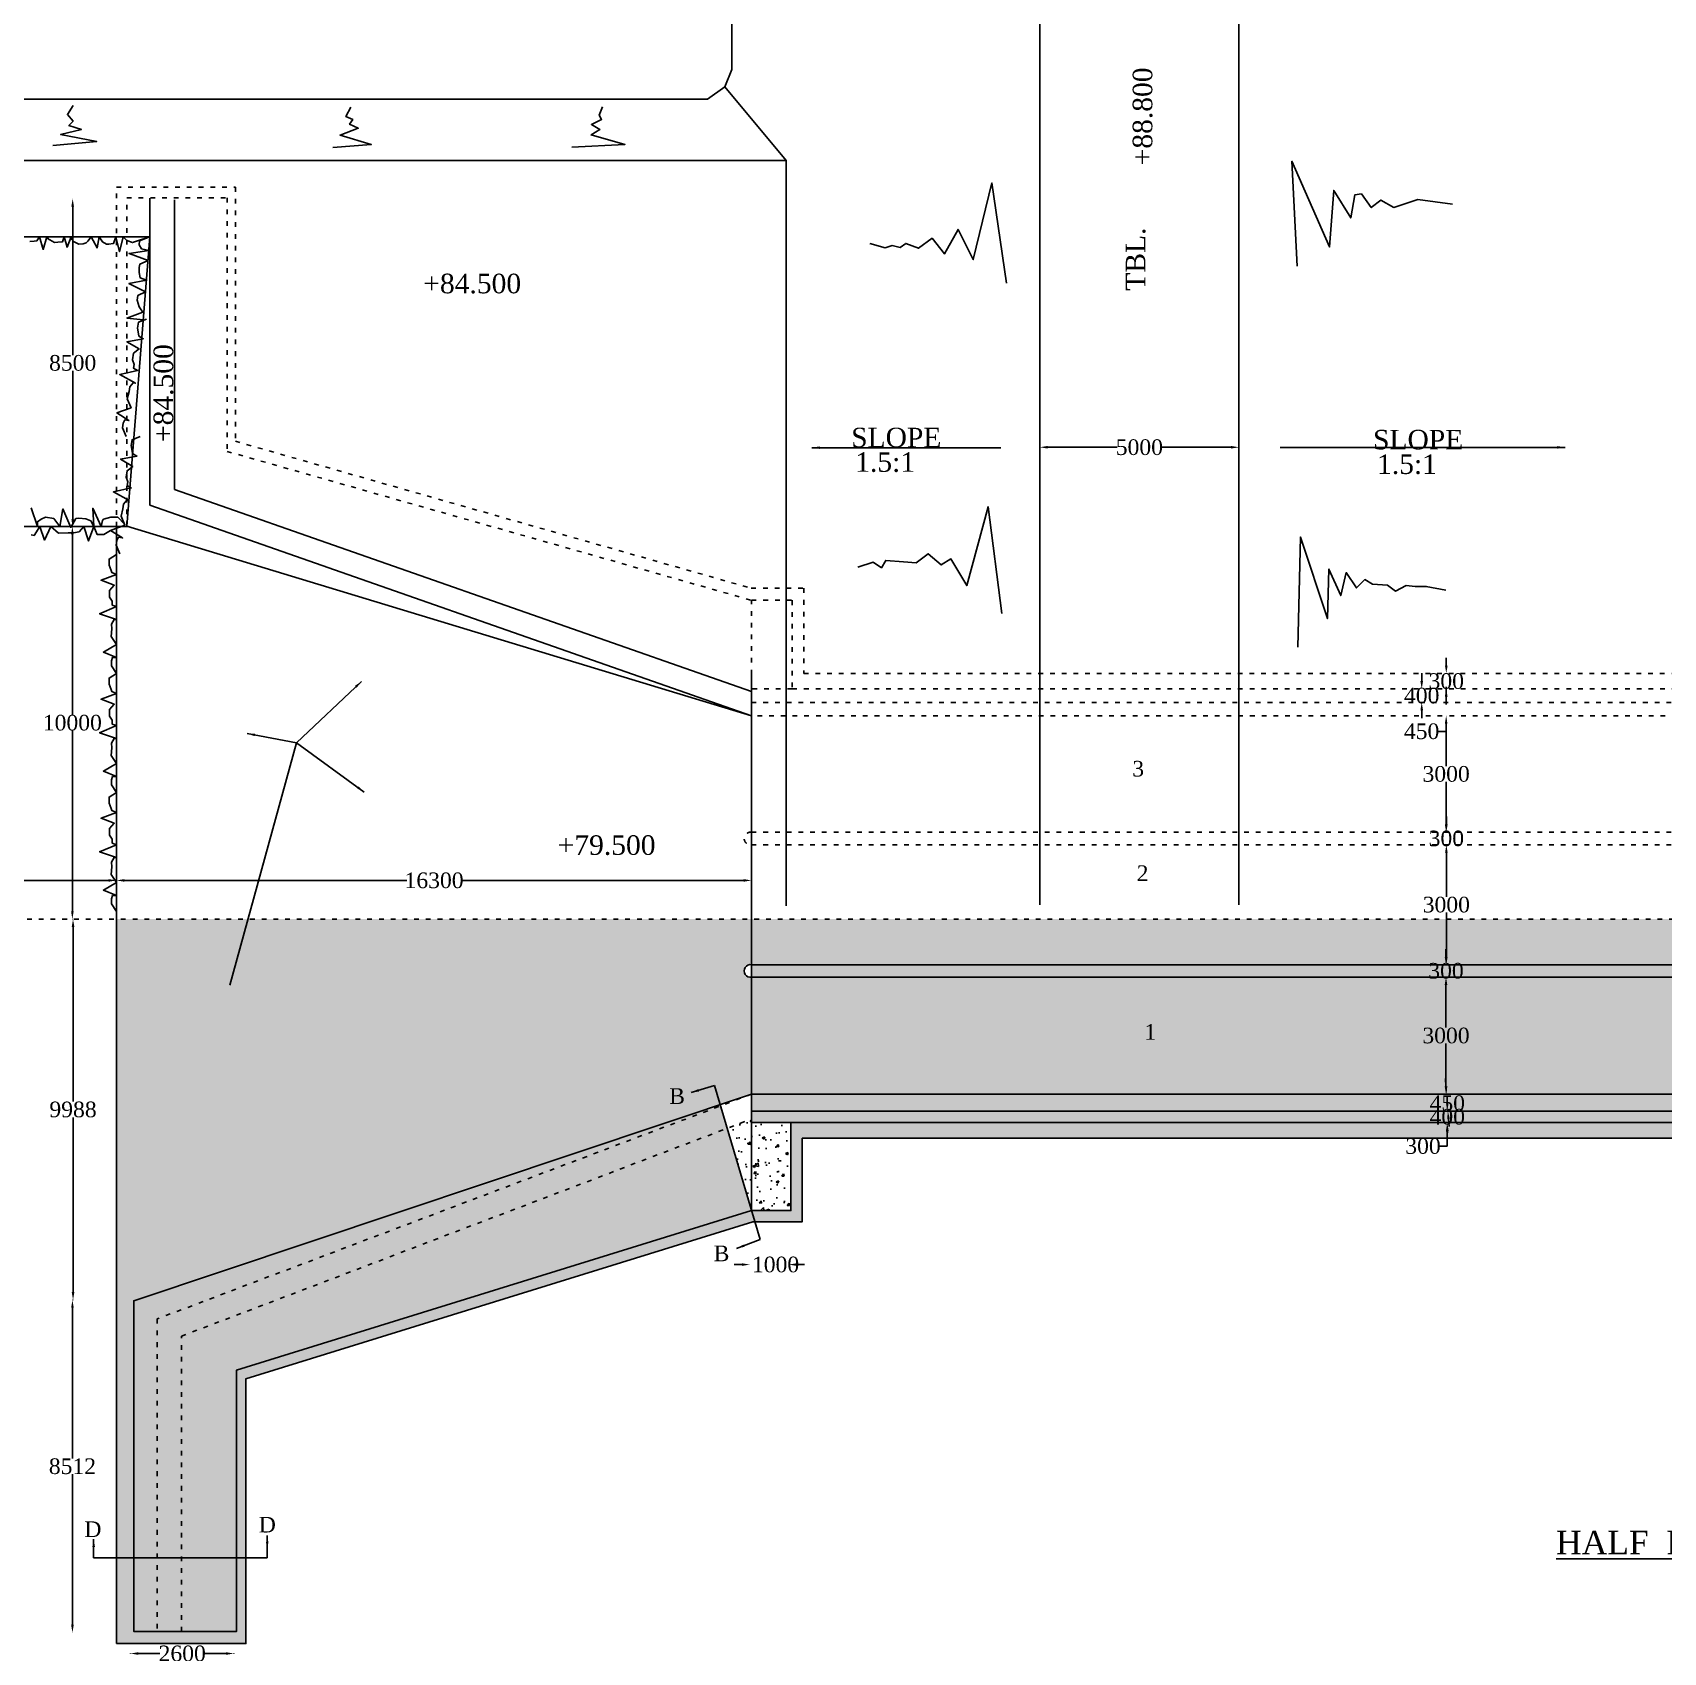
# Model space of a CAD drawing. Header units: millimetres. Extents: x 11010 to 188463, y 9166 to 116986.
# Drawn here: x 32255 to 73967, y 38082 to 79512 of the extents above; entities that cross this region are included whole.
import ezdxf

# ---------------------------------------------------------------- set-up
doc = ezdxf.new("R2010")
doc.units = ezdxf.units.MM
doc.header["$MEASUREMENT"] = 0
doc.linetypes.add('ACAD_ISO03W100', pattern=[30, 12, -18])
for name, color, linetype in [('DIM', 5, 'Continuous'), ('DO LINE', 3, 'Continuous'), ('DWG.LINE', 10, 'Continuous'), ('HATCH', 2, 'Continuous'), ('TEXT', 7, 'Continuous')]:
    doc.layers.add(name, color=color, linetype=linetype)
doc.styles.get("Standard").update_dxf_attribs({"font": 'TIMES.TTF', "height": 400})
doc.dimstyles.get("Standard").update_dxf_attribs({"dimtxt": 400, "dimasz": 200, "dimexe": 0.18, "dimexo": 0.0625, "dimgap": 0.09, "dimtad": 0, "dimtih": 1, "dimtoh": 1, "dimdec": 0, "dimzin": 0, "dimdsep": 46, "dimtxsty": 'Standard', "dimcen": 300, "dimclre": 256, "dimclrt": 4, "dimadec": 0, "dimazin": 0, "dimtfac": 1, "dimtdec": 0, "dimtofl": 0, "dimtmove": 0, "dimatfit": 3, "dimfxl": 5, "dimfxlon": 1, "dimtolj": 1, "dimtzin": 0, "dimarcsym": 0})
pattern_1 = [(50, (0, 0), (717.2602, -62.752), [75, -825]), (355, (0, 0), (-138.7513, 752.192), [60, -660]), (100.4514, (59.8, -5.2), (578.5094, 689.4395), [63.74, -701.142]), (46.1842, (0, 200), (1067.241, -165.519), [112.5, -1237.5]), (96.6356, (88.9, 186.2), (934.663, 974.118), [95.61, -1051.713]), (351.1842, (0, 200), (934.662, 974.119), [90, -990]), (21, (100, 150), (596.907, -402.619), [75, -825]), (326, (100, 150), (243.3153, 725.15), [60, -660]), (71.4514, (149.74, 116.45), (840.2226, 322.5305), [63.74, -701.142]), (37.5, (0, 0), (12.15986, 332.89385), [0, -652, 0, -670, 0, -662.5]), (7.5, (0, 0), (263.0695, 394.4117), [0, -382, 0, -637, 0, -252.5]), (327.5, (-223, 0), (533.82244, -22.5549), [0, -250, 0, -780, 0, -1035]), (317.5, (-323, 0), (583.1862, 100.105), [0, -325, 0, -518, 0, -735])]

# ---------------------------------------------------------------- blocks, each defined once
blk = doc.blocks.new('*D30')
at = {"layer": 'Defpoints', "color": 0, "linetype": 'ByBlock', "ltscale": 0.2}
for p in [(27419, 57828), (34402, 57828), (34402, 57828)]:
    blk.add_point(p, dxfattribs=at)
at = {"layer": 'DIM', "lineweight": -2, "ltscale": 0.2}
blk.add_line((27419, 57828), (27419, 57828), dxfattribs=at)
at = {"layer": 'DIM', "color": 0, "linetype": 'ByBlock', "lineweight": -2, "ltscale": 0.2}
for p, q in [((27619, 57828), (30342, 57828)), ((34202, 57828), (31480, 57828))]:
    blk.add_line(p, q, dxfattribs=at)
at = {"layer": 'DIM', "linetype": 'ByBlock', "lineweight": -2, "ltscale": 0.2}
blk.add_line((34402, 57828), (34402, 57828), dxfattribs=at)
at = {"layer": 'DIM', "color": 0, "linetype": 'ByBlock', "ltscale": 0.2}
for points in [[(27619, 57861), (27619, 57794), (27419, 57828)], [(34202, 57861), (34202, 57794), (34402, 57828)]]:
    blk.add_solid(points, dxfattribs=at)
at = {"layer": 'DIM', "color": 4, "linetype": 'ByBlock', "ltscale": 0.2, "insert": (30911, 57828), "char_height": 400, "attachment_point": 5}
blk.add_mtext('\\A1;7000', dxfattribs=at)
blk = doc.blocks.new('*D31')
at = {"layer": 'Defpoints', "color": 0, "linetype": 'ByBlock', "ltscale": 0.2}
for p in [(34402, 57828), (50645, 57828), (50645, 57827)]:
    blk.add_point(p, dxfattribs=at)
at = {"layer": 'DIM', "lineweight": -2, "ltscale": 0.2}
blk.add_line((34402, 57828), (34402, 57827), dxfattribs=at)
at = {"layer": 'DIM', "color": 0, "linetype": 'ByBlock', "lineweight": -2, "ltscale": 0.2}
for p, q in [((34602, 57827), (41831, 57827)), ((50445, 57827), (43217, 57827))]:
    blk.add_line(p, q, dxfattribs=at)
at = {"layer": 'DIM', "linetype": 'ByBlock', "lineweight": -2, "ltscale": 0.2}
blk.add_line((50645, 57828), (50645, 57827), dxfattribs=at)
at = {"layer": 'DIM', "color": 0, "linetype": 'ByBlock', "ltscale": 0.2}
for points in [[(34602, 57860), (34602, 57794), (34402, 57827)], [(50445, 57860), (50445, 57794), (50645, 57827)]]:
    blk.add_solid(points, dxfattribs=at)
at = {"layer": 'DIM', "color": 4, "linetype": 'ByBlock', "ltscale": 0.2, "insert": (42524, 57827), "char_height": 400, "attachment_point": 5}
blk.add_mtext('\\A1;16300', dxfattribs=at)
blk = doc.blocks.new('*D33')
at = {"layer": 'Defpoints', "color": 0, "linetype": 'ByBlock', "ltscale": 0.2}
for p in [(33280, 75264), (33280, 66861), (33280, 66861)]:
    blk.add_point(p, dxfattribs=at)
at = {"layer": 'DIM', "lineweight": -2, "ltscale": 0.2}
blk.add_line((33280, 75264), (33280, 75264), dxfattribs=at)
at = {"layer": 'DIM', "color": 0, "linetype": 'ByBlock', "lineweight": -2, "ltscale": 0.2}
for p, q in [((33280, 75064), (33280, 71266)), ((33280, 67061), (33280, 70859))]:
    blk.add_line(p, q, dxfattribs=at)
at = {"layer": 'DIM', "linetype": 'ByBlock', "lineweight": -2, "ltscale": 0.2}
blk.add_line((33280, 66861), (33280, 66861), dxfattribs=at)
at = {"layer": 'DIM', "color": 0, "linetype": 'ByBlock', "ltscale": 0.2}
for points in [[(33247, 75064), (33313, 75064), (33280, 75264)], [(33247, 67061), (33313, 67061), (33280, 66861)]]:
    blk.add_solid(points, dxfattribs=at)
at = {"layer": 'DIM', "color": 4, "linetype": 'ByBlock', "ltscale": 0.2, "insert": (33280, 71062), "char_height": 400, "attachment_point": 5}
blk.add_mtext('\\A1;8500', dxfattribs=at)
blk = doc.blocks.new('*D34')
at = {"layer": 'Defpoints', "color": 0, "linetype": 'ByBlock', "ltscale": 0.2}
for p in [(33272, 66878), (33272, 56839), (33272, 56839)]:
    blk.add_point(p, dxfattribs=at)
at = {"layer": 'DIM', "lineweight": -2, "ltscale": 0.2}
blk.add_line((33272, 66878), (33272, 66878), dxfattribs=at)
at = {"layer": 'DIM', "color": 0, "linetype": 'ByBlock', "lineweight": -2, "ltscale": 0.2}
for p, q in [((33272, 66678), (33272, 62062)), ((33272, 57039), (33272, 61655))]:
    blk.add_line(p, q, dxfattribs=at)
at = {"layer": 'DIM', "linetype": 'ByBlock', "lineweight": -2, "ltscale": 0.2}
blk.add_line((33272, 56839), (33272, 56839), dxfattribs=at)
at = {"layer": 'DIM', "color": 0, "linetype": 'ByBlock', "ltscale": 0.2}
for points in [[(33239, 66678), (33306, 66678), (33272, 66878)], [(33239, 57039), (33306, 57039), (33272, 56839)]]:
    blk.add_solid(points, dxfattribs=at)
at = {"layer": 'DIM', "color": 4, "linetype": 'ByBlock', "ltscale": 0.2, "insert": (33272, 61859), "char_height": 400, "attachment_point": 5}
blk.add_mtext('\\A1;10000', dxfattribs=at)
blk = doc.blocks.new('*D35')
at = {"layer": 'Defpoints', "color": 0, "linetype": 'ByBlock', "ltscale": 0.2}
for p in [(33272, 56839), (33272, 47096), (33289, 47096)]:
    blk.add_point(p, dxfattribs=at)
at = {"layer": 'DIM', "lineweight": -2, "ltscale": 0.2}
blk.add_line((33284, 56839), (33290, 56839), dxfattribs=at)
at = {"layer": 'DIM', "color": 0, "linetype": 'ByBlock', "lineweight": -2, "ltscale": 0.2}
for p, q in [((33289, 56639), (33289, 52172)), ((33289, 47296), (33289, 51763))]:
    blk.add_line(p, q, dxfattribs=at)
at = {"layer": 'DIM', "linetype": 'ByBlock', "lineweight": -2, "ltscale": 0.2}
blk.add_line((33284, 47096), (33290, 47096), dxfattribs=at)
at = {"layer": 'DIM', "color": 0, "linetype": 'ByBlock', "ltscale": 0.2}
for points in [[(33256, 56639), (33323, 56639), (33289, 56839)], [(33256, 47296), (33323, 47296), (33289, 47096)]]:
    blk.add_solid(points, dxfattribs=at)
at = {"layer": 'DIM', "color": 4, "linetype": 'ByBlock', "ltscale": 0.2, "insert": (33289, 51967), "char_height": 400, "attachment_point": 5}
blk.add_mtext('\\A1;9988', dxfattribs=at)
blk = doc.blocks.new('*D36')
at = {"layer": 'Defpoints', "color": 0, "linetype": 'ByBlock', "ltscale": 0.2}
for p in [(33284, 47096), (33274, 38587), (33284, 38587)]:
    blk.add_point(p, dxfattribs=at)
at = {"layer": 'DIM', "lineweight": -2, "ltscale": 0.2}
blk.add_line((33279, 47096), (33274, 47096), dxfattribs=at)
at = {"layer": 'DIM', "color": 0, "linetype": 'ByBlock', "lineweight": -2, "ltscale": 0.2}
for p, q in [((33274, 46896), (33274, 43045)), ((33274, 38787), (33274, 42638))]:
    blk.add_line(p, q, dxfattribs=at)
at = {"layer": 'DIM', "linetype": 'ByBlock', "lineweight": -2, "ltscale": 0.2}
blk.add_line((33279, 38587), (33274, 38587), dxfattribs=at)
at = {"layer": 'DIM', "color": 0, "linetype": 'ByBlock', "ltscale": 0.2}
for points in [[(33241, 46896), (33307, 46896), (33274, 47096)], [(33241, 38787), (33307, 38787), (33274, 38587)]]:
    blk.add_solid(points, dxfattribs=at)
at = {"layer": 'DIM', "color": 4, "linetype": 'ByBlock', "ltscale": 0.2, "insert": (33274, 42841), "char_height": 400, "attachment_point": 5}
blk.add_mtext('\\A1;8512', dxfattribs=at)
blk = doc.blocks.new('*D37')
at = {"layer": 'Defpoints', "color": 0, "linetype": 'ByBlock', "ltscale": 0.2}
for p in [(34759, 38068), (37404, 38068), (37404, 38053)]:
    blk.add_point(p, dxfattribs=at)
at = {"layer": 'DIM', "lineweight": -2, "ltscale": 0.2}
blk.add_line((34759, 38058), (34759, 38053), dxfattribs=at)
at = {"layer": 'DIM', "color": 0, "linetype": 'ByBlock', "lineweight": -2, "ltscale": 0.2}
for p, q in [((34959, 38053), (35508, 38053)), ((37204, 38053), (36656, 38053))]:
    blk.add_line(p, q, dxfattribs=at)
at = {"layer": 'DIM', "linetype": 'ByBlock', "lineweight": -2, "ltscale": 0.2}
blk.add_line((37404, 38058), (37404, 38053), dxfattribs=at)
at = {"layer": 'DIM', "color": 0, "linetype": 'ByBlock', "ltscale": 0.2}
for points in [[(34959, 38086), (34959, 38020), (34759, 38053)], [(37204, 38086), (37204, 38020), (37404, 38053)]]:
    blk.add_solid(points, dxfattribs=at)
at = {"layer": 'DIM', "color": 4, "linetype": 'ByBlock', "ltscale": 0.2, "insert": (36082, 38053), "char_height": 400, "attachment_point": 5}
blk.add_mtext('\\A1;2600', dxfattribs=at)
blk = doc.blocks.new('*D39')
at = {"layer": 'Defpoints', "color": 0, "linetype": 'ByBlock', "ltscale": 0.2}
for p in [(50598, 48016), (51600, 48016), (51600, 48001)]:
    blk.add_point(p, dxfattribs=at)
at = {"layer": 'DIM', "color": 0, "linetype": 'ByBlock', "lineweight": -2, "ltscale": 0.2}
for p, q in [((50398, 48001), (50198, 48001)), ((51800, 48001), (52000, 48001))]:
    blk.add_line(p, q, dxfattribs=at)
at = {"layer": 'DIM', "lineweight": -2, "ltscale": 0.2}
blk.add_line((50598, 48006), (50598, 48001), dxfattribs=at)
at = {"layer": 'DIM', "linetype": 'ByBlock', "lineweight": -2, "ltscale": 0.2}
blk.add_line((51600, 48006), (51600, 48001), dxfattribs=at)
at = {"layer": 'DIM', "color": 0, "linetype": 'ByBlock', "ltscale": 0.2}
for points in [[(50398, 48035), (50398, 47968), (50598, 48001)], [(51800, 48035), (51800, 47968), (51600, 48001)]]:
    blk.add_solid(points, dxfattribs=at)
at = {"layer": 'DIM', "color": 4, "linetype": 'ByBlock', "ltscale": 0.2, "insert": (51259, 48001), "char_height": 400, "attachment_point": 5}
blk.add_mtext('\\A1;1000', dxfattribs=at)
blk = doc.blocks.new('*D40')
at = {"layer": 'Defpoints', "color": 0, "linetype": 'ByBlock', "ltscale": 0.2}
for p in [(58019, 68906), (63110, 68906), (63110, 68906)]:
    blk.add_point(p, dxfattribs=at)
at = {"layer": 'DIM', "lineweight": -2, "ltscale": 0.2}
blk.add_line((58019, 68906), (58019, 68907), dxfattribs=at)
at = {"layer": 'DIM', "color": 0, "linetype": 'ByBlock', "lineweight": -2, "ltscale": 0.2}
for p, q in [((58219, 68906), (59998, 68906)), ((62910, 68906), (61130, 68906))]:
    blk.add_line(p, q, dxfattribs=at)
at = {"layer": 'DIM', "linetype": 'ByBlock', "lineweight": -2, "ltscale": 0.2}
blk.add_line((63110, 68906), (63110, 68907), dxfattribs=at)
at = {"layer": 'DIM', "color": 0, "linetype": 'ByBlock', "ltscale": 0.2}
for points in [[(58219, 68940), (58219, 68873), (58019, 68906)], [(62910, 68940), (62910, 68873), (63110, 68906)]]:
    blk.add_solid(points, dxfattribs=at)
at = {"layer": 'DIM', "color": 4, "linetype": 'ByBlock', "ltscale": 0.2, "insert": (60564, 68906), "char_height": 400, "attachment_point": 5}
blk.add_mtext('\\A1;5000', dxfattribs=at)
blk = doc.blocks.new('*D56')
at = {"layer": 'Defpoints', "color": 0, "linetype": 'ByBlock', "ltscale": 0.2}
for p in [(68389, 63121), (68389, 62725), (68414, 62725)]:
    blk.add_point(p, dxfattribs=at)
at = {"layer": 'DIM', "color": 0, "linetype": 'ByBlock', "lineweight": -2, "ltscale": 0.2}
for p, q in [((68414, 63321), (68414, 63521)), ((68414, 62525), (68414, 62325))]:
    blk.add_line(p, q, dxfattribs=at)
at = {"layer": 'DIM', "lineweight": -2, "ltscale": 0.2}
blk.add_line((68409, 63121), (68414, 63121), dxfattribs=at)
at = {"layer": 'DIM', "linetype": 'ByBlock', "lineweight": -2, "ltscale": 0.2}
blk.add_line((68409, 62725), (68414, 62725), dxfattribs=at)
at = {"layer": 'DIM', "color": 0, "linetype": 'ByBlock', "ltscale": 0.2}
for points in [[(68381, 63321), (68448, 63321), (68414, 63121)], [(68381, 62525), (68448, 62525), (68414, 62725)]]:
    blk.add_solid(points, dxfattribs=at)
at = {"layer": 'DIM', "color": 4, "linetype": 'ByBlock', "ltscale": 0.2, "insert": (68414, 62923), "char_height": 400, "attachment_point": 5}
blk.add_mtext('\\A1;300', dxfattribs=at)
blk = doc.blocks.new('*D57')
at = {"layer": 'Defpoints', "color": 0, "linetype": 'ByBlock', "ltscale": 0.2}
for p in [(68414, 62725), (67786, 62379), (68414, 62379)]:
    blk.add_point(p, dxfattribs=at)
at = {"layer": 'DIM', "color": 0, "linetype": 'ByBlock', "lineweight": -2, "ltscale": 0.2}
for p, q in [((67786, 62925), (67786, 63125)), ((67786, 62179), (67786, 61979))]:
    blk.add_line(p, q, dxfattribs=at)
at = {"layer": 'DIM', "lineweight": -2, "ltscale": 0.2}
blk.add_line((67791, 62725), (67786, 62725), dxfattribs=at)
at = {"layer": 'DIM', "linetype": 'ByBlock', "lineweight": -2, "ltscale": 0.2}
blk.add_line((67791, 62379), (67786, 62379), dxfattribs=at)
at = {"layer": 'DIM', "color": 0, "linetype": 'ByBlock', "ltscale": 0.2}
for points in [[(67753, 62925), (67820, 62925), (67786, 62725)], [(67753, 62179), (67820, 62179), (67786, 62379)]]:
    blk.add_solid(points, dxfattribs=at)
at = {"layer": 'DIM', "color": 4, "linetype": 'ByBlock', "ltscale": 0.2, "insert": (67786, 62552), "char_height": 400, "attachment_point": 5}
blk.add_mtext('\\A1;400', dxfattribs=at)
blk = doc.blocks.new('*D58')
at = {"layer": 'Defpoints', "color": 0, "linetype": 'ByBlock', "ltscale": 0.2}
for p in [(68411, 62379), (68411, 62040), (68411, 62040)]:
    blk.add_point(p, dxfattribs=at)
at = {"layer": 'DIM', "color": 0, "linetype": 'ByBlock', "lineweight": -2, "ltscale": 0.2}
for p, q in [((68411, 62579), (68411, 62779)), ((68411, 61840), (68411, 61640)), ((68411, 61640), (68211, 61640))]:
    blk.add_line(p, q, dxfattribs=at)
at = {"layer": 'DIM', "lineweight": -2, "ltscale": 0.2}
blk.add_line((68411, 62379), (68411, 62379), dxfattribs=at)
at = {"layer": 'DIM', "linetype": 'ByBlock', "lineweight": -2, "ltscale": 0.2}
blk.add_line((68411, 62040), (68411, 62040), dxfattribs=at)
at = {"layer": 'DIM', "color": 0, "linetype": 'ByBlock', "ltscale": 0.2}
for points in [[(68378, 62579), (68444, 62579), (68411, 62379)], [(68378, 61840), (68444, 61840), (68411, 62040)]]:
    blk.add_solid(points, dxfattribs=at)
at = {"layer": 'DIM', "color": 4, "linetype": 'ByBlock', "ltscale": 0.2, "insert": (67783, 61640), "char_height": 400, "attachment_point": 5}
blk.add_mtext('\\A1;450', dxfattribs=at)
blk = doc.blocks.new('*D59')
at = {"layer": 'Defpoints', "color": 0, "linetype": 'ByBlock', "ltscale": 0.2}
for p in [(68411, 62040), (68411, 59058), (68411, 59058)]:
    blk.add_point(p, dxfattribs=at)
at = {"layer": 'DIM', "lineweight": -2, "ltscale": 0.2}
blk.add_line((68411, 62040), (68411, 62040), dxfattribs=at)
at = {"layer": 'DIM', "color": 0, "linetype": 'ByBlock', "lineweight": -2, "ltscale": 0.2}
for p, q in [((68411, 61840), (68411, 60752)), ((68411, 59258), (68411, 60345))]:
    blk.add_line(p, q, dxfattribs=at)
at = {"layer": 'DIM', "linetype": 'ByBlock', "lineweight": -2, "ltscale": 0.2}
blk.add_line((68411, 59058), (68411, 59058), dxfattribs=at)
at = {"layer": 'DIM', "color": 0, "linetype": 'ByBlock', "ltscale": 0.2}
for points in [[(68378, 61840), (68444, 61840), (68411, 62040)], [(68378, 59258), (68444, 59258), (68411, 59058)]]:
    blk.add_solid(points, dxfattribs=at)
at = {"layer": 'DIM', "color": 4, "linetype": 'ByBlock', "ltscale": 0.2, "insert": (68411, 60549), "char_height": 400, "attachment_point": 5}
blk.add_mtext('\\A1;3000', dxfattribs=at)
blk = doc.blocks.new('*D60')
at = {"layer": 'Defpoints', "color": 0, "linetype": 'ByBlock', "ltscale": 0.2}
for p in [(68411, 59058), (68411, 58740), (68416, 58740)]:
    blk.add_point(p, dxfattribs=at)
at = {"layer": 'DIM', "color": 0, "linetype": 'ByBlock', "lineweight": -2, "ltscale": 0.2}
for p, q in [((68416, 59258), (68416, 59458)), ((68416, 58540), (68416, 58340))]:
    blk.add_line(p, q, dxfattribs=at)
at = {"layer": 'DIM', "lineweight": -2, "ltscale": 0.2}
blk.add_line((68411, 59058), (68416, 59058), dxfattribs=at)
at = {"layer": 'DIM', "linetype": 'ByBlock', "lineweight": -2, "ltscale": 0.2}
blk.add_line((68411, 58740), (68416, 58740), dxfattribs=at)
at = {"layer": 'DIM', "color": 0, "linetype": 'ByBlock', "ltscale": 0.2}
for points in [[(68383, 59258), (68449, 59258), (68416, 59058)], [(68383, 58540), (68449, 58540), (68416, 58740)]]:
    blk.add_solid(points, dxfattribs=at)
at = {"layer": 'DIM', "color": 4, "linetype": 'ByBlock', "ltscale": 0.2, "insert": (68416, 58899), "char_height": 400, "attachment_point": 5}
blk.add_mtext('\\A1;300', dxfattribs=at)
blk = doc.blocks.new('*D65')
at = {"layer": 'Defpoints', "color": 0, "linetype": 'ByBlock', "ltscale": 0.2}
for p in [(68416, 58740), (68416, 55672), (68416, 55672)]:
    blk.add_point(p, dxfattribs=at)
at = {"layer": 'DIM', "lineweight": -2, "ltscale": 0.2}
blk.add_line((68416, 58740), (68416, 58740), dxfattribs=at)
at = {"layer": 'DIM', "color": 0, "linetype": 'ByBlock', "lineweight": -2, "ltscale": 0.2}
for p, q in [((68416, 58540), (68416, 57410)), ((68416, 55872), (68416, 57003))]:
    blk.add_line(p, q, dxfattribs=at)
at = {"layer": 'DIM', "linetype": 'ByBlock', "lineweight": -2, "ltscale": 0.2}
blk.add_line((68416, 55672), (68416, 55672), dxfattribs=at)
at = {"layer": 'DIM', "color": 0, "linetype": 'ByBlock', "ltscale": 0.2}
for points in [[(68383, 58540), (68449, 58540), (68416, 58740)], [(68383, 55872), (68449, 55872), (68416, 55672)]]:
    blk.add_solid(points, dxfattribs=at)
at = {"layer": 'DIM', "color": 4, "linetype": 'ByBlock', "ltscale": 0.2, "insert": (68416, 57206), "char_height": 400, "attachment_point": 5}
blk.add_mtext('\\A1;3000', dxfattribs=at)
blk = doc.blocks.new('*D66')
at = {"layer": 'Defpoints', "color": 0, "linetype": 'ByBlock', "ltscale": 0.2}
for p in [(68416, 55672), (68407, 55355), (68416, 55355)]:
    blk.add_point(p, dxfattribs=at)
at = {"layer": 'DIM', "color": 0, "linetype": 'ByBlock', "lineweight": -2, "ltscale": 0.2}
for p, q in [((68407, 55872), (68407, 56072)), ((68407, 55155), (68407, 54955))]:
    blk.add_line(p, q, dxfattribs=at)
at = {"layer": 'DIM', "lineweight": -2, "ltscale": 0.2}
blk.add_line((68412, 55672), (68407, 55672), dxfattribs=at)
at = {"layer": 'DIM', "linetype": 'ByBlock', "lineweight": -2, "ltscale": 0.2}
blk.add_line((68412, 55355), (68407, 55355), dxfattribs=at)
at = {"layer": 'DIM', "color": 0, "linetype": 'ByBlock', "ltscale": 0.2}
for points in [[(68373, 55872), (68440, 55872), (68407, 55672)], [(68373, 55155), (68440, 55155), (68407, 55355)]]:
    blk.add_solid(points, dxfattribs=at)
at = {"layer": 'DIM', "color": 4, "linetype": 'ByBlock', "ltscale": 0.2, "insert": (68407, 55513), "char_height": 400, "attachment_point": 5}
blk.add_mtext('\\A1;300', dxfattribs=at)
blk = doc.blocks.new('*D67')
at = {"layer": 'Defpoints', "color": 0, "linetype": 'ByBlock', "ltscale": 0.2}
for p in [(68407, 55355), (68407, 52361), (68407, 52361)]:
    blk.add_point(p, dxfattribs=at)
at = {"layer": 'DIM', "lineweight": -2, "ltscale": 0.2}
blk.add_line((68407, 55355), (68406, 55355), dxfattribs=at)
at = {"layer": 'DIM', "color": 0, "linetype": 'ByBlock', "lineweight": -2, "ltscale": 0.2}
for p, q in [((68407, 55155), (68407, 54062)), ((68407, 52561), (68407, 53655))]:
    blk.add_line(p, q, dxfattribs=at)
at = {"layer": 'DIM', "linetype": 'ByBlock', "lineweight": -2, "ltscale": 0.2}
blk.add_line((68407, 52361), (68406, 52361), dxfattribs=at)
at = {"layer": 'DIM', "color": 0, "linetype": 'ByBlock', "ltscale": 0.2}
for points in [[(68373, 55155), (68440, 55155), (68407, 55355)], [(68373, 52561), (68440, 52561), (68407, 52361)]]:
    blk.add_solid(points, dxfattribs=at)
at = {"layer": 'DIM', "color": 4, "linetype": 'ByBlock', "ltscale": 0.2, "insert": (68407, 53858), "char_height": 400, "attachment_point": 5}
blk.add_mtext('\\A1;3000', dxfattribs=at)
blk = doc.blocks.new('*D68')
at = {"layer": 'Defpoints', "color": 0, "linetype": 'ByBlock', "ltscale": 0.2}
for p in [(68407, 52361), (68440, 51926), (68455, 51927)]:
    blk.add_point(p, dxfattribs=at)
at = {"layer": 'DIM', "color": 0, "linetype": 'ByBlock', "lineweight": -2, "ltscale": 0.2}
for p, q in [((68406, 52562), (68391, 52761)), ((68471, 51728), (68486, 51529))]:
    blk.add_line(p, q, dxfattribs=at)
at = {"layer": 'DIM', "lineweight": -2, "ltscale": 0.2}
blk.add_line((68417, 52362), (68422, 52363), dxfattribs=at)
at = {"layer": 'DIM', "linetype": 'ByBlock', "lineweight": -2, "ltscale": 0.2}
blk.add_line((68450, 51927), (68455, 51927), dxfattribs=at)
at = {"layer": 'DIM', "color": 0, "linetype": 'ByBlock', "ltscale": 0.2}
for points in [[(68440, 52565), (68373, 52559), (68422, 52363)], [(68504, 51731), (68437, 51725), (68455, 51927)]]:
    blk.add_solid(points, dxfattribs=at)
at = {"layer": 'DIM', "color": 4, "linetype": 'ByBlock', "ltscale": 0.2, "insert": (68440, 52126), "char_height": 400, "attachment_point": 5}
blk.add_mtext('\\A1;450', dxfattribs=at)
blk = doc.blocks.new('*D69')
at = {"layer": 'Defpoints', "color": 0, "linetype": 'ByBlock', "ltscale": 0.2}
for p in [(68407, 51926), (68407, 51632), (68440, 51632)]:
    blk.add_point(p, dxfattribs=at)
at = {"layer": 'DIM', "color": 0, "linetype": 'ByBlock', "lineweight": -2, "ltscale": 0.2}
for p, q in [((68440, 52126), (68440, 52326)), ((68440, 51432), (68440, 51232))]:
    blk.add_line(p, q, dxfattribs=at)
at = {"layer": 'DIM', "lineweight": -2, "ltscale": 0.2}
blk.add_line((68435, 51926), (68440, 51926), dxfattribs=at)
at = {"layer": 'DIM', "linetype": 'ByBlock', "lineweight": -2, "ltscale": 0.2}
blk.add_line((68435, 51632), (68440, 51632), dxfattribs=at)
at = {"layer": 'DIM', "color": 0, "linetype": 'ByBlock', "ltscale": 0.2}
for points in [[(68407, 52126), (68473, 52126), (68440, 51926)], [(68407, 51432), (68473, 51432), (68440, 51632)]]:
    blk.add_solid(points, dxfattribs=at)
at = {"layer": 'DIM', "color": 4, "linetype": 'ByBlock', "ltscale": 0.2, "insert": (68440, 51779), "char_height": 400, "attachment_point": 5}
blk.add_mtext('\\A1;400', dxfattribs=at)
blk = doc.blocks.new('*D70')
at = {"layer": 'Defpoints', "color": 0, "linetype": 'ByBlock', "ltscale": 0.2}
for p in [(68435, 51632), (68435, 51231), (68440, 51231)]:
    blk.add_point(p, dxfattribs=at)
at = {"layer": 'DIM', "lineweight": -2, "ltscale": 0.2}
blk.add_line((68435, 51632), (68440, 51632), dxfattribs=at)
at = {"layer": 'DIM', "color": 0, "linetype": 'ByBlock', "lineweight": -2, "ltscale": 0.2}
for p, q in [((68440, 51432), (68440, 51431)), ((68440, 51031), (68240, 51031)), ((68440, 51231), (68440, 51031))]:
    blk.add_line(p, q, dxfattribs=at)
at = {"layer": 'DIM', "linetype": 'ByBlock', "lineweight": -2, "ltscale": 0.2}
blk.add_line((68435, 51231), (68440, 51231), dxfattribs=at)
at = {"layer": 'DIM', "color": 0, "linetype": 'ByBlock', "ltscale": 0.2}
for points in [[(68407, 51432), (68473, 51432), (68440, 51632)], [(68407, 51431), (68473, 51431), (68440, 51231)]]:
    blk.add_solid(points, dxfattribs=at)
at = {"layer": 'DIM', "color": 4, "linetype": 'ByBlock', "ltscale": 0.2, "insert": (67819, 51031), "char_height": 400, "attachment_point": 5}
blk.add_mtext('\\A1;300', dxfattribs=at)

msp = doc.modelspace()

# ---------------------------------------------------------------- hatches: boundary and pattern name
at = {"layer": 'HATCH', "linetype": 'ByBlock', "ltscale": 0.2}
h = msp.add_hatch(dxfattribs=at)
h.set_pattern_fill('AR-CONC', color=256, scale=100, style=0)
h.set_pattern_definition(pattern_1)
h.paths.add_polyline_path([(90483.5, 55354.7), (82378.7, 55354.7), (82378.7, 52361.4), (90483.5, 52361.4)])
h.paths.add_polyline_path([(90483.5, 52361.4), (82378.7, 52361.4), (82378.7, 52152.9), (90483.5, 52152.9)])
h.paths.add_polyline_path([(90483.5, 52152.9), (82378.7, 52152.9), (82378.7, 51752.3), (90483.5, 51752.3)])
h.paths.add_polyline_path([(90483.5, 51752.3), (82378.7, 51752.3), (82378.7, 51456.6), (90483.5, 51456.6)])
h.paths.add_polyline_path([(82378.7, 55354.7), (74377.5, 55354.7), (74377.5, 52361.4), (82378.7, 52361.4)])
h.paths.add_polyline_path([(82378.7, 52152.9), (74377.5, 52152.9), (74377.5, 51752.3), (82378.7, 51752.3)])
h.paths.add_polyline_path([(82378.7, 51752.3), (74377.5, 51752.3), (74377.5, 51456.6), (82378.7, 51456.6)])
h.paths.add_polyline_path([(74377.5, 55354.7), (50645.4, 55354.7), (50645.4, 52361.4), (74377.5, 52361.4)])
h.paths.add_polyline_path([(74377.5, 55671.9), (50645.4, 55671.9), (50645.4, 55354.7), (74377.5, 55354.7)])
h.paths.add_polyline_path([(82378.7, 55671.9), (74377.5, 55671.9), (74377.5, 55354.7), (82378.7, 55354.7)])
h.paths.add_polyline_path([(74377.5, 51926.3), (50645.4, 51926.3), (50645.4, 51631.8), (74377.5, 51631.8)])
h.paths.add_polyline_path([(74377.5, 51631.8), (51650.1, 51631.8), (51650.1, 49382.9), (50645.4, 49382.9), (50642, 49381.9), (50726.8, 49095.5), (51940.4, 49095.5), (51940.4, 51231.4), (74377.5, 51231.4)])
h.paths.add_polyline_path([(50645.4, 56839.1), (34402.2, 56839.1), (34402.2, 40499), (34841, 40499), (34841, 47077.1), (50645.4, 52361.4), (50645.4, 55354.7, -1.1925599), (50645.4, 55671.9)])
h.paths.add_polyline_path([(74377.5, 56839.1), (50645.4, 56839.1), (50645.4, 55671.9), (74377.5, 55671.9)])
h.paths.add_polyline_path([(60592.8, 53653), (61087.7, 53653), (61087.7, 54251.7), (60592.8, 54251.7)], flags=24)
h.paths.add_polyline_path([(48439.8, 52013.2), (49029.3, 52013.2), (49029.3, 52599.8), (48439.8, 52599.8)], flags=24)
h.paths.add_polyline_path([(67886.3, 55816.7), (68927.3, 55816.7), (68927.3, 55209.8), (67886.3, 55209.8)], flags=9)
h = msp.add_hatch(dxfattribs=at)
h.set_pattern_fill('AR-CONC', color=256, scale=100, style=0)
h.set_pattern_definition(pattern_1)
h.paths.add_polyline_path([(50019, 51485.4), (49848.7, 52060.2), (35444.1, 46613), (35444.1, 38618), (36065.1, 38618), (36065.1, 46170.5)])
h.paths.add_polyline_path([(49848.7, 52060.2), (49839.3, 52091.9), (34841, 47077.1), (34841, 38618), (35444.1, 38618), (35444.1, 46613)])
h.paths.add_polyline_path([(50642, 49381.9), (50019, 51485.4), (36065.1, 46170.5), (36065.1, 38618), (37473.8, 38618), (37473.8, 45304)])
h.paths.add_polyline_path([(50675.1, 49095.5), (50726.8, 49095.5), (50642, 49381.9), (37473.8, 45304), (37473.8, 40499), (37711.5, 40499), (37711.5, 45081.9)])
h.paths.add_polyline_path([(34841, 40499), (34402.2, 40499), (34402.2, 38309.3), (37711.5, 38309.3), (37711.5, 40499), (37473.8, 40499), (37473.8, 38618), (34841, 38618)])
h.paths.add_polyline_path([(34841, 47077.1), (49839.3, 52091.9), (50645.4, 52361.4), (50645.4, 55354.7, -1.1925599), (50645.4, 55671.9), (50645.4, 56839.1), (34402.2, 56839.1), (34402.2, 40499), (34841, 40499)])
h.paths.add_polyline_path([(48439.8, 52013.2), (49029.3, 52013.2), (49029.3, 52599.8), (48439.8, 52599.8)], flags=24)
h = msp.add_hatch(dxfattribs=at)
h.set_pattern_fill('AR-CONC', color=256, scale=100, style=0)
h.set_pattern_definition(pattern_1)
h.paths.add_polyline_path([(74377.5, 52361.4), (50645.4, 52361.4), (50645.4, 51926.3), (74377.5, 51926.3)])
h = msp.add_hatch(dxfattribs=at)
h.set_pattern_fill('AR-CONC', color=256, scale=100, style=0)
h.set_pattern_definition(pattern_1)
h.paths.add_polyline_path([(51650.1, 51631.8), (50645.4, 51631.8), (50645.4, 49382.9), (51650.1, 49382.9)])
h.paths.add_polyline_path([(50645.4, 51724), (50019, 51485.4), (50641.7, 49382.9), (50645.4, 49382.9)])

# ---------------------------------------------------------------- linework, layer by layer
at = {"layer": 'DO LINE', "linetype": 'ACAD_ISO03W100', "ltscale": 10}
for points in [[(34402.2, 66878.2), (34402.2, 75560.4), (37440.8, 75560.4), (37440.8, 69059.3), (50637.4, 65299.8), (51979.6, 65299.8), (51979.6, 63120.8), (111045.7, 63120.8), (111045.7, 65907.9), (112454.7, 65907.9), (120138.9, 68872.2), (120138.9, 73386), (123498.5, 73386)], [(34666.9, 66890.8), (34666.9, 75287.9), (37229.5, 75287.9), (37229.5, 68799.8), (50645.4, 64991.6), (51685.7, 64991.6), (51685.7, 62725.5), (50645.4, 62725.5)], [(50645.4, 63097.2), (50645.4, 64991.6)], [(51685.7, 62725.5), (111449.8, 62725.5), (112413.2, 62725.5)], [(50645.4, 62379), (112413.2, 62379)], [(112413.2, 62040.3), (50645.4, 62040.3)], [(50645.4, 59057.6), (112413.2, 59057.6)], [(50645.4, 58740.4), (112413.2, 58740.4)], [(12915.3, 56839.1), (162118.2, 56839.1)], [(50645.4, 52361.4), (35444.1, 46613), (35444.1, 38618)], [(36065.1, 38618), (36065.1, 46170.5), (50645.4, 51724)]]:
    msp.add_lwpolyline(points, dxfattribs=at)
msp.add_arc((50617.3, 58899), 161.1, 79.96184, 280.03816, dxfattribs=at)
at = {"layer": 'DWG.LINE', "linetype": 'ByBlock', "ltscale": 0.2}
for points in [[(13374.9, 77811.2), (49518.6, 77811.2), (49962.4, 78123), (50136.1, 78566.4), (50136.1, 86182.7)], [(58019.1, 57201), (58019.1, 86192.9)], [(63109.7, 57201), (63109.7, 86192.9)], [(13424.5, 76240.4), (51528.8, 76240.4), (49962.4, 78123)], [(51528.8, 76240.4), (51528.8, 57173.6)], [(13450.3, 74286.4), (35257.3, 74286.4), (35257.3, 75281.5)], [(35885.4, 75234.8), (35885.4, 67829.3), (50645.4, 62659.8)], [(35257.3, 74286.4), (34666.9, 66890.8), (50645.4, 62040.3)], [(35257.3, 74286.4), (35257.3, 67428.3), (50645.4, 62040.3)], [(13425.1, 66878.2), (34708.1, 66878.2)], [(34402.2, 66878.2), (34402.2, 38309.3)], [(50645.4, 49382.9), (50645.4, 63097.2)], [(50645.4, 55671.9), (112413.2, 55671.9)], [(50645.4, 55354.7), (112413.2, 55354.7)], [(50862.1, 48638.7), (49695.3, 52578)], [(50645.4, 49382.9), (37473.8, 45304), (37473.8, 38618), (34841, 38618), (34841, 47077.1), (50645.4, 52361.4), (90483.5, 52361.4)], [(50645.4, 51926.3), (74377.5, 51926.3)], [(74377.5, 51631.8), (50645.4, 51631.8)], [(50645.4, 49382.9), (51650.1, 49382.9), (51650.1, 51631.8)], [(34402.2, 38309.3), (37711.5, 38309.3), (37711.5, 45081.9), (50675.1, 49095.5), (51940.4, 49095.5), (51940.4, 51231.4), (74377.5, 51231.4)], [(38256.9, 40499), (33816.9, 40499)]]:
    msp.add_lwpolyline(points, dxfattribs=at)
msp.add_arc((50617.3, 55513.3), 161.1, 79.96184, 280.03816, dxfattribs=at)
at = {"layer": 'HATCH', "linetype": 'ByBlock', "ltscale": 0.2}
for points in [[(32773.8, 76625.9), (33893.8, 76727.6), (32969.2, 76903.3), (33504.8, 77033.7), (33185.1, 77134.9), (33291.6, 77244.7), (33145.1, 77415.1), (33291.6, 77646.7)], [(39935.8, 76573.3), (40918.7, 76647.8), (40118.8, 76891.6), (40586.5, 77067.7), (40362.8, 77169.3), (40444.9, 77288.5), (40271, 77365.4), (40398.1, 77602.6)], [(46046.9, 76577.8), (47404, 76652.2), (46541.8, 76896.8), (46765.4, 77029.8), (46547.1, 77162.7), (46807.9, 77290.3), (46744.1, 77396.7), (46829.2, 77614.7)], [(64598.2, 73538.5), (64466.4, 76223.3), (65430.9, 74032.4), (65536.9, 75474.6), (65970.9, 74773.7), (66076.9, 75363.7), (66243.5, 75388.9), (66495.9, 75035.9), (66743.2, 75227.5), (67076.3, 75040.9), (67688.6, 75243.3), (68576.9, 75122.2)], [(57162.7, 73102.4), (56791.6, 75666.1), (56314.3, 73705.6), (55925.3, 74476.9), (55583.6, 73852.8), (55264, 74250.3), (54912.2, 73994.6), (54589.2, 74121.9), (54447.6, 74013.5), (54239.3, 74070.6), (54063.7, 74003.3), (53669.5, 74115.5)], [(35088, 72165), (34666.9, 72210.1), (35070.6, 72365.9), (35012, 72447.4), (34979.1, 72498.9), (34931.8, 72671), (34942.8, 72787.9), (35145.1, 72880.3), (34719.7, 73098.5), (35169, 73179.3), (35008.7, 73238.6), (34983.1, 73373.8), (34983.1, 73505.3), (34994.1, 73589.4), (35209.5, 73686.6), (34723.2, 73864.7), (35229.5, 73937.6), (35041.4, 73981.6), (34979.2, 74087.6), (34986.5, 74182.6), (35257.3, 74286.4), (34909.7, 74178.9), (34811, 74142.4), (34666.9, 74193.6), (34573.2, 74286.4), (34481.8, 73908.5), (34386.7, 74286.4), (34328.2, 74120.5), (34328.2, 74120.5), (34200.2, 74098.5), (34145.3, 74098.5), (34039.2, 74157), (33955.1, 74286.4), (33903.3, 74003.5), (33757, 74286.4), (33669.3, 74175.3), (33625.4, 74131.4), (33544.9, 74105.9), (33438.8, 74098.5), (33280, 74173.7), (33280, 74202.1), (33245.4, 74238.5), (33245.4, 74286.4), (33136, 74023.8), (33065, 74286.4), (33022.5, 74161.5), (32902.9, 74149.4), (32811.7, 74141.3), (32699.5, 74208.5), (32665.1, 74230.7), (32618.5, 74286.4), (32527.3, 73965.5), (32432, 74286.4), (32365.1, 74190.2), (32296.2, 74180.1), (32184.7, 74165.9)], [(34647.4, 69184.5), (34551.9, 69401.7), (34573.6, 69526.1), (34617.4, 69607.2), (34718, 69589.6), (34411.4, 69784.5), (34774.8, 69915), (34678.1, 70143.5), (34721.1, 70333.2), (34739.1, 70455), (34828.8, 70554.4), (34884.6, 70544.7), (34484, 70765.8), (34941.6, 70871.1), (34838.3, 70928.5), (34855.5, 71027.4), (34810.1, 71143.8), (34832.6, 71310.8), (34976.7, 71420.5), (34666.9, 71606), (35083.2, 71682.7), (34975.4, 71750.8), (34962.5, 71808.9), (34934.8, 71951.8), (34960.9, 72101.8), (35170.5, 72183.5)], [(34485.5, 66180.9), (34390.1, 66398.1), (34411.8, 66522.5), (34455.5, 66603.6), (34556.2, 66586), (34249.6, 66780.9), (34613, 66911.4), (34516.3, 67139.9), (34559.3, 67329.6), (34577.2, 67451.4), (34666.9, 67550.8), (34722.8, 67541.1), (34322.2, 67762.2), (34779.7, 67867.5), (34676.4, 67924.9), (34693.7, 68023.8), (34648.2, 68140.2), (34670.8, 68307.2), (34814.9, 68416.9), (34505.1, 68602.4), (34921.3, 68679.1), (34813.5, 68747.2), (34800.6, 68805.3), (34772.9, 68948.2), (34799.1, 69098.2), (35008.7, 69179.9)], [(32222.3, 67360.9), (32383.6, 66878.2), (32379.6, 67002.2), (32472.4, 67070.7), (32583.3, 67115.1), (32797.2, 67082.8), (32955, 66878.2), (33029.6, 67330.4), (33229.3, 66854.8), (33361.1, 67082.9), (33437.8, 67093), (33615.3, 67074.8), (33744.4, 67026.5), (33821, 66878.2), (33794.8, 67344.9), (34004.6, 66878.2), (34041.3, 67032.5), (34071.5, 67068.8), (34259.1, 67119.2), (34434.6, 67119.2), (34601.4, 66938.7)], [(57047.6, 64651.2), (56695.8, 67382.9), (56149.8, 65369.8), (55743.9, 66049.7), (55498, 65898.1), (55165.9, 66180.7), (54857.9, 65947.7), (54529.9, 65976.4), (54078.2, 66013.4), (53967.5, 65825), (53758.5, 65964.3), (53360.8, 65841.4)], [(34249.6, 66780.9), (34076.6, 66678), (33903.3, 66678), (33821, 66878.2), (33688.3, 66511.2), (33569.6, 66878.2), (33444.4, 66742.1), (33299, 66717.8), (33162, 66719.6), (32918.1, 66710), (32722.4, 66878.2), (32555.5, 66533.7), (32440, 66878.2), (32294.4, 66652.3), (32214.2, 66668.3)], [(64621.3, 63793.7), (64681.7, 66609.1), (65373, 64522.7), (65412.9, 65791.4), (65716.6, 65112.4), (65853.9, 65701.1), (66114.2, 65307.5), (66331.1, 65520.5), (66529.9, 65408.6), (66914.1, 65379.7), (67112.9, 65228), (67384, 65372.5), (67615.4, 65347.2), (67901, 65347.2), (68407, 65253.3)], [(34402.2, 63118), (34270.9, 63315.5), (34270.9, 63441.8), (34300, 63529.2), (34402.2, 63529.2), (34066.7, 63668.5), (34402.2, 63859.5), (34267.7, 64068), (34277.5, 64262.3), (34274.2, 64385.3), (34345.5, 64498.7), (34402.2, 64498.7), (33969.5, 64647.6), (34402.2, 64830), (34290.6, 64868.9), (34290.6, 64969.2), (34225.8, 65076.1), (34219.3, 65244.5), (34342.5, 65377.3), (34005.4, 65506.8), (34402.2, 65653.9), (34284.3, 65702.5), (34261.7, 65757.5), (34209.8, 65893.5), (34209.8, 66045.7), (34402.2, 66162.3)], [(34402.2, 60073.6), (34270.9, 60271.2), (34270.9, 60397.5), (34300, 60484.9), (34402.2, 60484.9), (34066.7, 60624.1), (34402.2, 60815.2), (34267.7, 61023.6), (34277.5, 61217.9), (34274.2, 61341), (34345.5, 61454.3), (34402.2, 61454.3), (33969.5, 61603.3), (34402.2, 61785.7), (34290.6, 61824.5), (34290.6, 61924.9), (34225.8, 62031.8), (34219.3, 62200.2), (34342.5, 62332.9), (34005.4, 62462.5), (34402.2, 62609.6), (34284.3, 62658.1), (34261.7, 62713.2), (34209.8, 62849.2), (34209.8, 63001.4), (34402.2, 63118)], [(34402.2, 57029.3), (34270.9, 57226.8), (34270.9, 57353.1), (34300, 57440.6), (34402.2, 57440.6), (34066.7, 57579.8), (34402.2, 57770.9), (34267.7, 57979.3), (34277.5, 58173.6), (34274.2, 58296.7), (34345.5, 58410), (34402.2, 58410), (33969.5, 58559), (34402.2, 58741.3), (34290.6, 58780.2), (34290.6, 58880.6), (34225.8, 58987.5), (34219.3, 59155.8), (34342.5, 59288.6), (34005.4, 59418.1), (34402.2, 59565.2), (34284.3, 59613.8), (34261.7, 59668.8), (34209.8, 59804.9), (34209.8, 59957.1), (34402.2, 60073.6)]]:
    msp.add_lwpolyline(points, dxfattribs=at)

# ---------------------------------------------------------------- texts
at = {"layer": 'TEXT', "linetype": 'ByBlock', "ltscale": 0.2}
for s, p in [('+88.800', (60894.2, 76117.5)), ('TBL.', (60716.2, 72910.6)), ('+84.500', (35849.1, 69039.8))]:
    msp.add_text(s, height=500, rotation=90, dxfattribs=at).set_placement(p)
for s, height, p in [('+84.500', 500, (42248.1, 72844.7)), ('SLOPE', 500, (53192.6, 68906.1)), ('SLOPE', 500, (66541.1, 68851.7)), ('1.5:1', 500, (53295.2, 68278.1)), ('1.5:1', 500, (66643.7, 68223.7)), ('3', 400, (60382.2, 60484.9)), ('+79.500', 500, (45685.7, 58481.4)), ('2', 400, (60495, 57812.6)), ('1', 400, (60692.6, 53752.8)), ('B', 400, (48537.6, 52110.9)), ('B', 400, (49674.1, 48087.9)), ('D', 400, (33580.3, 41032.6)), ('D', 400, (38041, 41149)), ('%%UHALF  PLAN  AT  TOP  AND  HALF  PLAN  AT  FOUNDATION', 600, (71224, 40592.3))]:
    msp.add_text(s, height=height, dxfattribs=at).set_placement(p)

# ---------------------------------------------------------------- dimensions: what is measured, and where the dimension line sits
at = {"layer": 'DIM', "linetype": 'ByBlock', "ltscale": 0.2}
for p1, p2, distance, text, picture, middle in [((33280, 75263.7), (33280, 66860.8), 0, '8500', '*D33', (33280, 71062.2)), ((58019.1, 68906.5), (63109.7, 68906.5), 0, '5000', '*D40', (60564.4, 68906.5)), ((33272.3, 66878.2), (33272.3, 56839.1), 0, '10000', '*D34', (33272.3, 61858.6)), ((68410.9, 62040.3), (68410.9, 59057.6), 0, '3000', '*D59', (68410.9, 60548.9)), ((68416.3, 58740.4), (68416.3, 55671.9), -0.4, '3000', '*D65', (68415.9, 57206.1)), ((27419.4, 57827.7), (34402.2, 57827.7), 0, '7000', '*D30', (30910.8, 57827.7)), ((34402.2, 57827.7), (50645.4, 57827.7), -0.8, '16300', '*D31', (42523.8, 57826.9)), ((33272.3, 56839.1), (33272.3, 47095.7), 17.1, '9988', '*D35', (33289.4, 51967.4)), ((68406.6, 55354.7), (68406.6, 52361.4), 0, '3000', '*D67', (68406.6, 53858.1)), ((68434.9, 51631.8), (68434.9, 51231.4), 5, '300', '*D70', (67819.4, 51031.4)), ((33284.4, 47095.7), (33284.4, 38587.3), -10.5, '8512', '*D36', (33273.9, 42841.5)), ((34759.5, 38068.1), (37404, 38068.1), -15, '2600', '*D37', (36081.7, 38053.1))]:
    dim = msp.add_aligned_dim(p1=p1, p2=p2, distance=distance, text=text, dimstyle='Standard', dxfattribs=at)
    dim.commit()
    dim.dimension.update_dxf_attribs({"geometry": picture, "text_midpoint": middle})
for base, p1, p2, angle, text, picture, middle in [((68414.2, 62725.5), (68389.4, 63120.8), (68389.4, 62725.5), 270, '300', '*D56', (68414.2, 62923.1)), ((67786.4, 62379), (68414.4, 62725.5), (68414.4, 62379), 270, '400', '*D57', (67786.4, 62552.2)), ((68410.9, 62040.3), (68410.9, 62379), (68410.9, 62040.3), 270, '450', '*D58', (67782.9, 61640.3)), ((68416.1, 58740.4), (68410.9, 59057.6), (68410.9, 58740.4), 270, '300', '*D60', (68416.1, 58899)), ((68406.8, 55354.7), (68415.7, 55671.9), (68415.7, 55354.7), 270, '300', '*D66', (68406.8, 55513.3)), ((68455.3, 51927.4), (68406.6, 52361.4), (68440.1, 51926.3), 274.40363, '450', '*D68', (68439.9, 52126.3)), ((68439.9, 51631.8), (68406.6, 51926.3), (68406.6, 51631.8), 270, '400', '*D69', (68439.9, 51779)), ((51599.5, 48001.3), (50597.5, 48015.9), (51599.5, 48015.9), 0, '1000', '*D39', (51259.3, 48001.3))]:
    dim = msp.add_linear_dim(base=base, p1=p1, p2=p2, angle=angle, text=text, dimstyle='Standard', dxfattribs=at)
    dim.commit()
    dim.dimension.update_dxf_attribs({"geometry": picture, "text_midpoint": middle, "dimtype": 161})

# ---------------------------------------------------------------- leaders
for points in [[(52185.7, 68895.8), (57018, 68895.8)], [(71457.1, 68904), (64164, 68904)], [(40666.9, 62917.1), (39008.2, 61347.2)], [(37739.5, 61586.3), (39008.2, 61347.2), (37301.2, 55151.3)], [(40737.3, 60084.5), (39008.2, 61347.2)], [(49102.5, 52402.4), (49700.7, 52579.6)], [(50262.1, 48414.7), (50862.1, 48638.7)], [(33816.9, 40981.7), (33816.9, 40499)], [(38256.9, 41070.4), (38256.9, 40499)]]:
    msp.add_leader(points, dimstyle='Standard', override={"dimgap": 0.09, "dimtad": 0}, dxfattribs=at)

doc.saveas('drawing.dxf')
